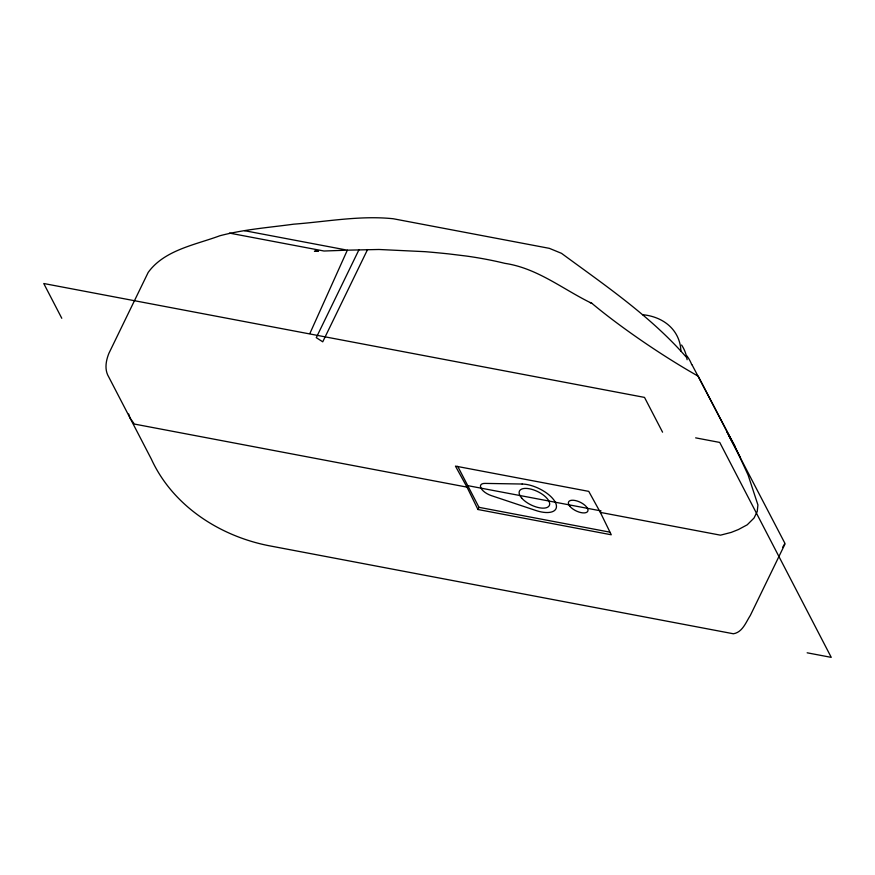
<?xml version="1.0" encoding="UTF-8"?>
<svg xmlns="http://www.w3.org/2000/svg" width="875" height="875" viewBox="0 0 875 875"><rect width="100%" height="100%" fill="white"/><g stroke="black" fill="none" stroke-linecap="round" stroke-linejoin="round"><path stroke-width="1.31" d="M309.87 333.506L347.342 250.173L378.973 249.484L425.173 251.683A487.955 192.588 -2.2 0 1 448.744 253.903L466.692 256.091A211.925 79.592 -1.4 0 1 504.897 263.353C537.644 268.231 563.161 289.538 592.003 303.428A114.625 15.334 33.9 0 0 691.808 372.509L698.239 376.239L740.491 457.691M358.969 249.736L316.269 337.663L322.744 341.819L367.544 249.572M477.947 509.502L467.009 487.134L455.438 466.102L588.755 491.378L600.348 512.4L611.275 534.778L477.947 509.502L478.997 507.336L457.734 466.353M784.93 544.173L750.345 615.409C745.916 622.234 742.536 632.286 733.403 633.773L268.723 545.672C219.45 535.959 172.681 505.717 151.32 459.036L108.784 377.048C104.289 369.742 105.886 360.806 108.916 353.303L148.181 272.431C164.434 249.944 195.234 244.902 219.822 235.769C243.939 229.392 269.019 227.533 293.705 224.175C326.714 221.681 360.117 215.283 393.258 218.75L549.347 248.347L561.498 253.334C605.15 285.436 650.847 316.389 686.656 357.558M782.567 547.455L784.93 543.353L728.514 435.137M315.219 251.158L318.489 251.027L314.398 251.169M244.541 230.694L347.342 250.173L324.002 251.016L229.425 233.089M590.023 302.498L592.003 303.428M695.647 437.861L719.742 442.433L831.25 657.366L807.155 652.805M601.07 510.913L467.742 485.636L467.009 487.134L134.334 424.047L130.047 418.042L128.691 414.017M600.348 512.4L720.475 535.172L731.216 532.405L738.413 529.539L747.217 524.814L754.031 518.033L757.236 511.514L757.925 504.941L748.081 474.983L733.983 444.467L691.895 364.536M478.997 507.336L609.656 532.109M726.972 432.053L735.077 446.578M662.561 432.173L644.514 397.403L43.75 283.511L61.786 318.281M681.581 345.023A58.975 45.117 -27.4 0 1 687.116 359.723M686.602 355.545A58.975 45.117 -27.4 0 1 691.731 364.678M642.513 314.683A58.975 45.117 -27.4 0 1 680.892 351.148M522.134 484.028L484.969 483.405A11.058 4.966 25.9 0 0 480.988 488.152A11.058 4.966 25.9 0 0 491.302 495.611L535.861 510.486A23.953 10.762 25.9 0 0 555.286 502.239A23.953 10.762 25.9 0 0 522.134 484.028M570.008 506.45A10.686 4.802 25.9 0 0 586.994 512.138A10.686 4.802 25.9 0 0 577.522 501.134A10.686 4.802 25.9 0 0 570.008 506.45M521.708 498.083A16.581 7.448 25.9 0 0 548.1 506.92A16.581 7.448 25.9 0 0 533.389 489.825A16.581 7.448 25.9 0 0 521.708 498.083"/></g></svg>
